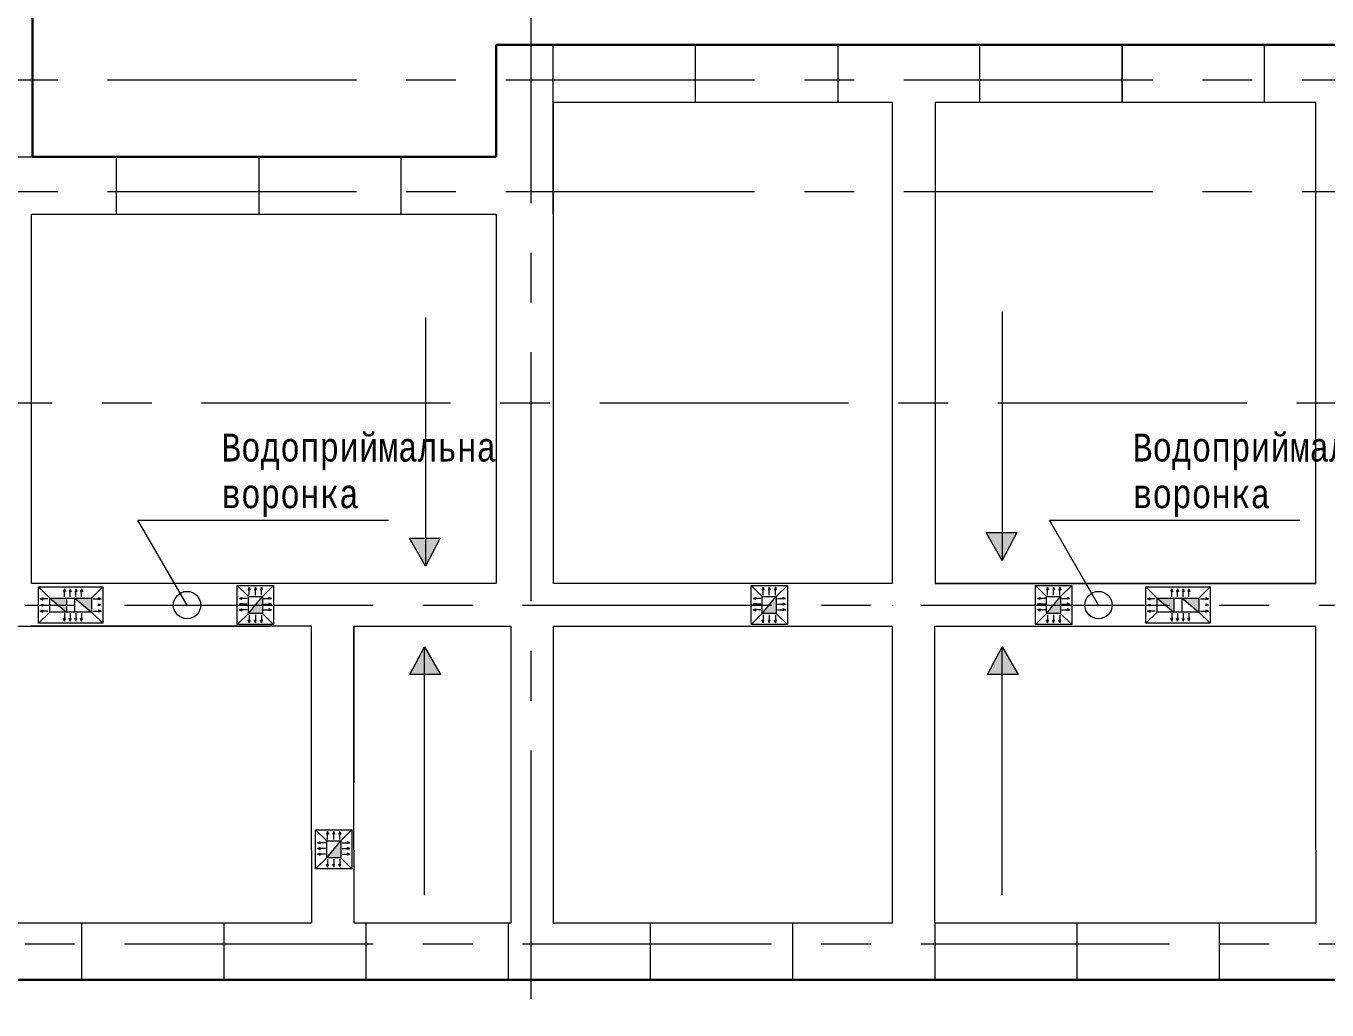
# Model space of a CAD drawing. Header units: millimetres. Extents: x -689206 to 4969298, y -1019800 to 703299.
# Drawn here: x 820311 to 831930, y -342427 to -333639 of the extents above; entities that cross this region are included whole.
import ezdxf

# ---------------------------------------------------------------- set-up
doc = ezdxf.new("R2010")
doc.units = ezdxf.units.MM
doc.linetypes.add('JIS_02_4.0', pattern=[5.5, 4, -1.5])
doc.linetypes.add('осеваяX2', pattern=[101.6, 63.5, -12.7, 12.7, -12.7])
doc.layers.add('кровля', color=211, linetype='Continuous')
doc.layers.add('четотам', color=7, linetype='Continuous')
for name, color, linetype, lineweight in [('несущие', 7, 'Continuous', 30), ('РАЗМЕРЫ', 7, 'Continuous', 9), ('сваи', 7, 'JIS_02_4.0', 30), ('стены', 7, 'Continuous', 20)]:
    doc.layers.add(name, color=color, linetype=linetype, lineweight=lineweight)
doc.styles.add('Аннотативный', font='isocteur.ttf', dxfattribs={"width": 0.7, "height": 250})

msp = doc.modelspace()

# ---------------------------------------------------------------- hatches: boundary and pattern name
at = {"layer": 'кровля', "lineweight": 5}
h = msp.add_hatch(color=7, dxfattribs=at)
h.dxf.hatch_style = 1
h.paths.add_polyline_path([(820654.4, -338689.9), (820662.6, -338689.9), (820654.4, -338666.3)])
h.paths.add_polyline_path([(820646.3, -338689.9), (820654.4, -338689.9), (820654.4, -338666.3)])
h = msp.add_hatch(color=7, dxfattribs=at)
h.dxf.hatch_style = 1
h.paths.add_polyline_path([(820705.7, -338666.3), (820697.5, -338689.9), (820705.7, -338689.9)])
h.paths.add_polyline_path([(820705.7, -338666.3), (820705.7, -338689.9), (820713.8, -338689.9)])
h = msp.add_hatch(color=7, dxfattribs=at)
h.dxf.hatch_style = 1
h.paths.add_polyline_path([(820756.9, -338666.3), (820748.8, -338689.9), (820756.9, -338689.9)])
h.paths.add_polyline_path([(820756.9, -338666.3), (820756.9, -338689.9), (820765.1, -338689.9)])
h = msp.add_hatch(color=7, dxfattribs=at)
h.dxf.hatch_style = 1
h.paths.add_polyline_path([(820806.7, -338666.3), (820798.6, -338689.9), (820806.7, -338689.9)])
h.paths.add_polyline_path([(820806.7, -338666.3), (820806.7, -338689.9), (820814.9, -338689.9)])
at = {"layer": 'кровля', "lineweight": 5, "true_color": 0x000000}
h = msp.add_hatch(color=18, dxfattribs=at)
h.dxf.hatch_style = 1
h.paths.add_polyline_path([(822303.8, -338675.1), (822311.9, -338675.1), (822303.8, -338651.4)])
h.paths.add_polyline_path([(822295.7, -338675.1), (822303.8, -338675.1), (822303.8, -338651.4)])
h = msp.add_hatch(color=18, dxfattribs=at)
h.dxf.hatch_style = 1
h.paths.add_polyline_path([(822359.1, -338675.1), (822367.2, -338675.1), (822359.1, -338651.4)])
h.paths.add_polyline_path([(822350.9, -338675.1), (822359.1, -338675.1), (822359.1, -338651.4)])
h = msp.add_hatch(color=18, dxfattribs=at)
h.dxf.hatch_style = 1
h.paths.add_polyline_path([(822414.4, -338651.4), (822406.2, -338675.1), (822414.4, -338675.1)])
h.paths.add_polyline_path([(822414.4, -338651.4), (822414.4, -338675.1), (822422.5, -338675.1)])
h = msp.add_hatch(color=18, dxfattribs=at)
h.dxf.hatch_style = 1
h.paths.add_polyline_path([(826893.8, -338675.1), (826901.9, -338675.1), (826893.8, -338651.4)])
h.paths.add_polyline_path([(826885.7, -338675.1), (826893.8, -338675.1), (826893.8, -338651.4)])
h = msp.add_hatch(color=18, dxfattribs=at)
h.dxf.hatch_style = 1
h.paths.add_polyline_path([(826949.1, -338675.1), (826957.2, -338675.1), (826949.1, -338651.4)])
h.paths.add_polyline_path([(826940.9, -338675.1), (826949.1, -338675.1), (826949.1, -338651.4)])
h = msp.add_hatch(color=18, dxfattribs=at)
h.dxf.hatch_style = 1
h.paths.add_polyline_path([(827004.4, -338651.4), (826996.2, -338675.1), (827004.4, -338675.1)])
h.paths.add_polyline_path([(827004.4, -338651.4), (827004.4, -338675.1), (827012.5, -338675.1)])
h = msp.add_hatch(color=18, dxfattribs=at)
h.dxf.hatch_style = 1
h.paths.add_polyline_path([(829433.8, -338675.1), (829441.9, -338675.1), (829433.8, -338651.4)])
h.paths.add_polyline_path([(829425.7, -338675.1), (829433.8, -338675.1), (829433.8, -338651.4)])
h = msp.add_hatch(color=18, dxfattribs=at)
h.dxf.hatch_style = 1
h.paths.add_polyline_path([(829489.1, -338675.1), (829497.2, -338675.1), (829489.1, -338651.4)])
h.paths.add_polyline_path([(829480.9, -338675.1), (829489.1, -338675.1), (829489.1, -338651.4)])
h = msp.add_hatch(color=18, dxfattribs=at)
h.dxf.hatch_style = 1
h.paths.add_polyline_path([(829544.4, -338651.4), (829536.2, -338675.1), (829544.4, -338675.1)])
h.paths.add_polyline_path([(829544.4, -338651.4), (829544.4, -338675.1), (829552.5, -338675.1)])
at = {"layer": 'кровля', "lineweight": 5}
h = msp.add_hatch(color=7, dxfattribs=at)
h.dxf.hatch_style = 1
h.paths.add_polyline_path([(830544.4, -338689.9), (830552.6, -338689.9), (830544.4, -338666.3)])
h.paths.add_polyline_path([(830536.3, -338689.9), (830544.4, -338689.9), (830544.4, -338666.3)])
h = msp.add_hatch(color=7, dxfattribs=at)
h.dxf.hatch_style = 1
h.paths.add_polyline_path([(830595.7, -338666.3), (830587.5, -338689.9), (830595.7, -338689.9)])
h.paths.add_polyline_path([(830595.7, -338666.3), (830595.7, -338689.9), (830603.8, -338689.9)])
h = msp.add_hatch(color=7, dxfattribs=at)
h.dxf.hatch_style = 1
h.paths.add_polyline_path([(830646.9, -338666.3), (830638.8, -338689.9), (830646.9, -338689.9)])
h.paths.add_polyline_path([(830646.9, -338666.3), (830646.9, -338689.9), (830655.1, -338689.9)])
h = msp.add_hatch(color=7, dxfattribs=at)
h.dxf.hatch_style = 1
h.paths.add_polyline_path([(830696.7, -338666.3), (830688.6, -338689.9), (830696.7, -338689.9)])
h.paths.add_polyline_path([(830696.7, -338666.3), (830696.7, -338689.9), (830704.9, -338689.9)])
h = msp.add_hatch(color=7, dxfattribs=at)
h.dxf.hatch_style = 1
h.paths.add_polyline_path([(820437.1, -338755), (820460.8, -338763.1), (820460.8, -338755)])
h.paths.add_polyline_path([(820437.1, -338755), (820460.8, -338755), (820460.8, -338746.8)])
h = msp.add_hatch(color=7, dxfattribs=at)
h.dxf.hatch_style = 1
h.paths.add_polyline_path([(820437.1, -338810.3), (820460.8, -338818.4), (820460.8, -338810.3)])
h.paths.add_polyline_path([(820437.1, -338810.3), (820460.8, -338810.3), (820460.8, -338802.1)])
h = msp.add_hatch(color=7, dxfattribs=at)
h.dxf.hatch_style = 1
h.paths.add_polyline_path([(820957.4, -338755), (820957.4, -338763.1), (820981, -338755)])
h.paths.add_polyline_path([(820957.4, -338746.8), (820957.4, -338755), (820981, -338755)])
h = msp.add_hatch(color=7, dxfattribs=at)
h.dxf.hatch_style = 1
h.paths.add_polyline_path([(820957.4, -338810.3), (820957.4, -338818.4), (820981, -338810.3)])
h.paths.add_polyline_path([(820957.4, -338802.1), (820957.4, -338810.3), (820981, -338810.3)])
at = {"layer": 'кровля', "lineweight": 5, "true_color": 0x000000}
h = msp.add_hatch(color=18, dxfattribs=at)
h.dxf.hatch_style = 1
h.paths.add_polyline_path([(822215.1, -338750.8), (822238.7, -338759), (822238.7, -338750.8)])
h.paths.add_polyline_path([(822215.1, -338750.8), (822238.7, -338750.8), (822238.7, -338742.7)])
h = msp.add_hatch(color=18, dxfattribs=at)
h.dxf.hatch_style = 1
h.paths.add_polyline_path([(822215.1, -338802.1), (822238.7, -338810.2), (822238.7, -338802.1)])
h.paths.add_polyline_path([(822215.1, -338802.1), (822238.7, -338802.1), (822238.7, -338793.9)])
h = msp.add_hatch(color=18, dxfattribs=at)
h.dxf.hatch_style = 1
h.paths.add_polyline_path([(822479.4, -338750.8), (822479.4, -338759), (822503.1, -338750.8)])
h.paths.add_polyline_path([(822479.4, -338742.7), (822479.4, -338750.8), (822503.1, -338750.8)])
h = msp.add_hatch(color=18, dxfattribs=at)
h.dxf.hatch_style = 1
h.paths.add_polyline_path([(822479.4, -338802.1), (822479.4, -338810.2), (822503.1, -338802.1)])
h.paths.add_polyline_path([(822479.4, -338793.9), (822479.4, -338802.1), (822503.1, -338802.1)])
h = msp.add_hatch(color=18, dxfattribs=at)
h.dxf.hatch_style = 1
h.paths.add_polyline_path([(826805.1, -338750.8), (826828.7, -338759), (826828.7, -338750.8)])
h.paths.add_polyline_path([(826805.1, -338750.8), (826828.7, -338750.8), (826828.7, -338742.7)])
h = msp.add_hatch(color=18, dxfattribs=at)
h.dxf.hatch_style = 1
h.paths.add_polyline_path([(826805.1, -338802.1), (826828.7, -338810.2), (826828.7, -338802.1)])
h.paths.add_polyline_path([(826805.1, -338802.1), (826828.7, -338802.1), (826828.7, -338793.9)])
h = msp.add_hatch(color=18, dxfattribs=at)
h.dxf.hatch_style = 1
h.paths.add_polyline_path([(827069.4, -338750.8), (827069.4, -338759), (827093.1, -338750.8)])
h.paths.add_polyline_path([(827069.4, -338742.7), (827069.4, -338750.8), (827093.1, -338750.8)])
h = msp.add_hatch(color=18, dxfattribs=at)
h.dxf.hatch_style = 1
h.paths.add_polyline_path([(827069.4, -338802.1), (827069.4, -338810.2), (827093.1, -338802.1)])
h.paths.add_polyline_path([(827069.4, -338793.9), (827069.4, -338802.1), (827093.1, -338802.1)])
h = msp.add_hatch(color=18, dxfattribs=at)
h.dxf.hatch_style = 1
h.paths.add_polyline_path([(829345.1, -338750.8), (829368.7, -338759), (829368.7, -338750.8)])
h.paths.add_polyline_path([(829345.1, -338750.8), (829368.7, -338750.8), (829368.7, -338742.7)])
h = msp.add_hatch(color=18, dxfattribs=at)
h.dxf.hatch_style = 1
h.paths.add_polyline_path([(829345.1, -338802.1), (829368.7, -338810.2), (829368.7, -338802.1)])
h.paths.add_polyline_path([(829345.1, -338802.1), (829368.7, -338802.1), (829368.7, -338793.9)])
h = msp.add_hatch(color=18, dxfattribs=at)
h.dxf.hatch_style = 1
h.paths.add_polyline_path([(829609.4, -338750.8), (829609.4, -338759), (829633.1, -338750.8)])
h.paths.add_polyline_path([(829609.4, -338742.7), (829609.4, -338750.8), (829633.1, -338750.8)])
h = msp.add_hatch(color=18, dxfattribs=at)
h.dxf.hatch_style = 1
h.paths.add_polyline_path([(829609.4, -338802.1), (829609.4, -338810.2), (829633.1, -338802.1)])
h.paths.add_polyline_path([(829609.4, -338793.9), (829609.4, -338802.1), (829633.1, -338802.1)])
at = {"layer": 'кровля', "lineweight": 5}
h = msp.add_hatch(color=7, dxfattribs=at)
h.dxf.hatch_style = 1
h.paths.add_polyline_path([(830327.1, -338755), (830350.8, -338763.1), (830350.8, -338755)])
h.paths.add_polyline_path([(830327.1, -338755), (830350.8, -338755), (830350.8, -338746.8)])
h = msp.add_hatch(color=7, dxfattribs=at)
h.dxf.hatch_style = 1
h.paths.add_polyline_path([(830327.1, -338810.3), (830350.8, -338818.4), (830350.8, -338810.3)])
h.paths.add_polyline_path([(830327.1, -338810.3), (830350.8, -338810.3), (830350.8, -338802.1)])
h = msp.add_hatch(color=7, dxfattribs=at)
h.dxf.hatch_style = 1
h.paths.add_polyline_path([(830847.4, -338755), (830847.4, -338763.1), (830871, -338755)])
h.paths.add_polyline_path([(830847.4, -338746.8), (830847.4, -338755), (830871, -338755)])
h = msp.add_hatch(color=7, dxfattribs=at)
h.dxf.hatch_style = 1
h.paths.add_polyline_path([(830847.4, -338810.3), (830847.4, -338818.4), (830871, -338810.3)])
h.paths.add_polyline_path([(830847.4, -338802.1), (830847.4, -338810.3), (830871, -338810.3)])
h = msp.add_hatch(color=7, dxfattribs=at)
h.dxf.hatch_style = 1
h.paths.add_polyline_path([(820460.8, -338865.6), (820460.8, -338857.4), (820437.1, -338865.6)])
h.paths.add_polyline_path([(820460.8, -338873.7), (820460.8, -338865.6), (820437.1, -338865.6)])
h = msp.add_hatch(color=7, dxfattribs=at)
h.dxf.hatch_style = 1
h.paths.add_polyline_path([(820654.4, -338954.3), (820662.6, -338930.6), (820654.4, -338930.6)])
h.paths.add_polyline_path([(820654.4, -338954.3), (820654.4, -338930.6), (820646.3, -338930.6)])
h = msp.add_hatch(color=7, dxfattribs=at)
h.dxf.hatch_style = 1
h.paths.add_polyline_path([(820705.7, -338930.6), (820697.5, -338930.6), (820705.7, -338954.3)])
h.paths.add_polyline_path([(820713.8, -338930.6), (820705.7, -338930.6), (820705.7, -338954.3)])
h = msp.add_hatch(color=7, dxfattribs=at)
h.dxf.hatch_style = 1
h.paths.add_polyline_path([(820756.9, -338930.6), (820748.8, -338930.6), (820756.9, -338954.3)])
h.paths.add_polyline_path([(820765.1, -338930.6), (820756.9, -338930.6), (820756.9, -338954.3)])
h = msp.add_hatch(color=7, dxfattribs=at)
h.dxf.hatch_style = 1
h.paths.add_polyline_path([(820806.7, -338930.6), (820798.6, -338930.6), (820806.7, -338954.3)])
h.paths.add_polyline_path([(820814.9, -338930.6), (820806.7, -338930.6), (820806.7, -338954.3)])
h = msp.add_hatch(color=7, dxfattribs=at)
h.dxf.hatch_style = 1
h.paths.add_polyline_path([(820981, -338865.6), (820957.4, -338857.4), (820957.4, -338865.6)])
h.paths.add_polyline_path([(820981, -338865.6), (820957.4, -338865.6), (820957.4, -338873.7)])
at = {"layer": 'кровля', "lineweight": 5, "true_color": 0x000000}
h = msp.add_hatch(color=18, dxfattribs=at)
h.dxf.hatch_style = 1
h.paths.add_polyline_path([(822238.7, -338853.3), (822238.7, -338845.2), (822215.1, -338853.3)])
h.paths.add_polyline_path([(822238.7, -338861.5), (822238.7, -338853.3), (822215.1, -338853.3)])
h = msp.add_hatch(color=18, dxfattribs=at)
h.dxf.hatch_style = 1
h.paths.add_polyline_path([(822503.1, -338853.3), (822479.4, -338845.2), (822479.4, -338853.3)])
h.paths.add_polyline_path([(822503.1, -338853.3), (822479.4, -338853.3), (822479.4, -338861.5)])
h = msp.add_hatch(color=18, dxfattribs=at)
h.dxf.hatch_style = 1
h.paths.add_polyline_path([(826828.7, -338853.3), (826828.7, -338845.2), (826805.1, -338853.3)])
h.paths.add_polyline_path([(826828.7, -338861.5), (826828.7, -338853.3), (826805.1, -338853.3)])
h = msp.add_hatch(color=18, dxfattribs=at)
h.dxf.hatch_style = 1
h.paths.add_polyline_path([(827093.1, -338853.3), (827069.4, -338845.2), (827069.4, -338853.3)])
h.paths.add_polyline_path([(827093.1, -338853.3), (827069.4, -338853.3), (827069.4, -338861.5)])
h = msp.add_hatch(color=18, dxfattribs=at)
h.dxf.hatch_style = 1
h.paths.add_polyline_path([(829368.7, -338853.3), (829368.7, -338845.2), (829345.1, -338853.3)])
h.paths.add_polyline_path([(829368.7, -338861.5), (829368.7, -338853.3), (829345.1, -338853.3)])
h = msp.add_hatch(color=18, dxfattribs=at)
h.dxf.hatch_style = 1
h.paths.add_polyline_path([(829633.1, -338853.3), (829609.4, -338845.2), (829609.4, -338853.3)])
h.paths.add_polyline_path([(829633.1, -338853.3), (829609.4, -338853.3), (829609.4, -338861.5)])
at = {"layer": 'кровля', "lineweight": 5}
h = msp.add_hatch(color=7, dxfattribs=at)
h.dxf.hatch_style = 1
h.paths.add_polyline_path([(830350.8, -338865.6), (830350.8, -338857.4), (830327.1, -338865.6)])
h.paths.add_polyline_path([(830350.8, -338873.7), (830350.8, -338865.6), (830327.1, -338865.6)])
h = msp.add_hatch(color=7, dxfattribs=at)
h.dxf.hatch_style = 1
h.paths.add_polyline_path([(830544.4, -338954.3), (830552.6, -338930.6), (830544.4, -338930.6)])
h.paths.add_polyline_path([(830544.4, -338954.3), (830544.4, -338930.6), (830536.3, -338930.6)])
h = msp.add_hatch(color=7, dxfattribs=at)
h.dxf.hatch_style = 1
h.paths.add_polyline_path([(830595.7, -338930.6), (830587.5, -338930.6), (830595.7, -338954.3)])
h.paths.add_polyline_path([(830603.8, -338930.6), (830595.7, -338930.6), (830595.7, -338954.3)])
h = msp.add_hatch(color=7, dxfattribs=at)
h.dxf.hatch_style = 1
h.paths.add_polyline_path([(830646.9, -338930.6), (830638.8, -338930.6), (830646.9, -338954.3)])
h.paths.add_polyline_path([(830655.1, -338930.6), (830646.9, -338930.6), (830646.9, -338954.3)])
h = msp.add_hatch(color=7, dxfattribs=at)
h.dxf.hatch_style = 1
h.paths.add_polyline_path([(830696.7, -338930.6), (830688.6, -338930.6), (830696.7, -338954.3)])
h.paths.add_polyline_path([(830704.9, -338930.6), (830696.7, -338930.6), (830696.7, -338954.3)])
h = msp.add_hatch(color=7, dxfattribs=at)
h.dxf.hatch_style = 1
h.paths.add_polyline_path([(830871, -338865.6), (830847.4, -338857.4), (830847.4, -338865.6)])
h.paths.add_polyline_path([(830871, -338865.6), (830847.4, -338865.6), (830847.4, -338873.7)])
at = {"layer": 'кровля', "lineweight": 5, "true_color": 0x000000}
h = msp.add_hatch(color=18, dxfattribs=at)
h.dxf.hatch_style = 1
h.paths.add_polyline_path([(822303.8, -338969.1), (822311.9, -338945.5), (822303.8, -338945.5)])
h.paths.add_polyline_path([(822303.8, -338969.1), (822303.8, -338945.5), (822295.7, -338945.5)])
h = msp.add_hatch(color=18, dxfattribs=at)
h.dxf.hatch_style = 1
h.paths.add_polyline_path([(822359.1, -338969.1), (822367.2, -338945.5), (822359.1, -338945.5)])
h.paths.add_polyline_path([(822359.1, -338969.1), (822359.1, -338945.5), (822350.9, -338945.5)])
h = msp.add_hatch(color=18, dxfattribs=at)
h.dxf.hatch_style = 1
h.paths.add_polyline_path([(822414.4, -338945.5), (822406.2, -338945.5), (822414.4, -338969.1)])
h.paths.add_polyline_path([(822422.5, -338945.5), (822414.4, -338945.5), (822414.4, -338969.1)])
h = msp.add_hatch(color=18, dxfattribs=at)
h.dxf.hatch_style = 1
h.paths.add_polyline_path([(826893.8, -338969.1), (826901.9, -338945.5), (826893.8, -338945.5)])
h.paths.add_polyline_path([(826893.8, -338969.1), (826893.8, -338945.5), (826885.7, -338945.5)])
h = msp.add_hatch(color=18, dxfattribs=at)
h.dxf.hatch_style = 1
h.paths.add_polyline_path([(826949.1, -338969.1), (826957.2, -338945.5), (826949.1, -338945.5)])
h.paths.add_polyline_path([(826949.1, -338969.1), (826949.1, -338945.5), (826940.9, -338945.5)])
h = msp.add_hatch(color=18, dxfattribs=at)
h.dxf.hatch_style = 1
h.paths.add_polyline_path([(827004.4, -338945.5), (826996.2, -338945.5), (827004.4, -338969.1)])
h.paths.add_polyline_path([(827012.5, -338945.5), (827004.4, -338945.5), (827004.4, -338969.1)])
h = msp.add_hatch(color=18, dxfattribs=at)
h.dxf.hatch_style = 1
h.paths.add_polyline_path([(829433.8, -338969.1), (829441.9, -338945.5), (829433.8, -338945.5)])
h.paths.add_polyline_path([(829433.8, -338969.1), (829433.8, -338945.5), (829425.7, -338945.5)])
h = msp.add_hatch(color=18, dxfattribs=at)
h.dxf.hatch_style = 1
h.paths.add_polyline_path([(829489.1, -338969.1), (829497.2, -338945.5), (829489.1, -338945.5)])
h.paths.add_polyline_path([(829489.1, -338969.1), (829489.1, -338945.5), (829480.9, -338945.5)])
h = msp.add_hatch(color=18, dxfattribs=at)
h.dxf.hatch_style = 1
h.paths.add_polyline_path([(829544.4, -338945.5), (829536.2, -338945.5), (829544.4, -338969.1)])
h.paths.add_polyline_path([(829552.5, -338945.5), (829544.4, -338945.5), (829544.4, -338969.1)])
h = msp.add_hatch(color=18, dxfattribs=at)
h.dxf.hatch_style = 1
h.paths.add_polyline_path([(823003.8, -340857.3), (823011.9, -340857.3), (823003.8, -340833.7)])
h.paths.add_polyline_path([(822995.7, -340857.3), (823003.8, -340857.3), (823003.8, -340833.7)])
h = msp.add_hatch(color=18, dxfattribs=at)
h.dxf.hatch_style = 1
h.paths.add_polyline_path([(823059.1, -340857.3), (823067.2, -340857.3), (823059.1, -340833.7)])
h.paths.add_polyline_path([(823050.9, -340857.3), (823059.1, -340857.3), (823059.1, -340833.7)])
h = msp.add_hatch(color=18, dxfattribs=at)
h.dxf.hatch_style = 1
h.paths.add_polyline_path([(823114.4, -340833.7), (823106.2, -340857.3), (823114.4, -340857.3)])
h.paths.add_polyline_path([(823114.4, -340833.7), (823114.4, -340857.3), (823122.5, -340857.3)])
h = msp.add_hatch(color=18, dxfattribs=at)
h.dxf.hatch_style = 1
h.paths.add_polyline_path([(822915.1, -340933), (822938.7, -340941.2), (822938.7, -340933)])
h.paths.add_polyline_path([(822915.1, -340933), (822938.7, -340933), (822938.7, -340924.9)])
h = msp.add_hatch(color=18, dxfattribs=at)
h.dxf.hatch_style = 1
h.paths.add_polyline_path([(822915.1, -340984.3), (822938.7, -340992.4), (822938.7, -340984.3)])
h.paths.add_polyline_path([(822915.1, -340984.3), (822938.7, -340984.3), (822938.7, -340976.2)])
h = msp.add_hatch(color=18, dxfattribs=at)
h.dxf.hatch_style = 1
h.paths.add_polyline_path([(823179.4, -340933), (823179.4, -340941.2), (823203.1, -340933)])
h.paths.add_polyline_path([(823179.4, -340924.9), (823179.4, -340933), (823203.1, -340933)])
h = msp.add_hatch(color=18, dxfattribs=at)
h.dxf.hatch_style = 1
h.paths.add_polyline_path([(823179.4, -340984.3), (823179.4, -340992.4), (823203.1, -340984.3)])
h.paths.add_polyline_path([(823179.4, -340976.2), (823179.4, -340984.3), (823203.1, -340984.3)])
h = msp.add_hatch(color=18, dxfattribs=at)
h.dxf.hatch_style = 1
h.paths.add_polyline_path([(822938.7, -341035.5), (822938.7, -341027.4), (822915.1, -341035.5)])
h.paths.add_polyline_path([(822938.7, -341043.7), (822938.7, -341035.5), (822915.1, -341035.5)])
h = msp.add_hatch(color=18, dxfattribs=at)
h.dxf.hatch_style = 1
h.paths.add_polyline_path([(823003.8, -341151.3), (823011.9, -341127.7), (823003.8, -341127.7)])
h.paths.add_polyline_path([(823003.8, -341151.3), (823003.8, -341127.7), (822995.7, -341127.7)])
h = msp.add_hatch(color=18, dxfattribs=at)
h.dxf.hatch_style = 1
h.paths.add_polyline_path([(823059.1, -341151.3), (823067.2, -341127.7), (823059.1, -341127.7)])
h.paths.add_polyline_path([(823059.1, -341151.3), (823059.1, -341127.7), (823050.9, -341127.7)])
h = msp.add_hatch(color=18, dxfattribs=at)
h.dxf.hatch_style = 1
h.paths.add_polyline_path([(823114.4, -341127.7), (823106.2, -341127.7), (823114.4, -341151.3)])
h.paths.add_polyline_path([(823122.5, -341127.7), (823114.4, -341127.7), (823114.4, -341151.3)])
h = msp.add_hatch(color=18, dxfattribs=at)
h.dxf.hatch_style = 1
h.paths.add_polyline_path([(823203.1, -341035.5), (823179.4, -341027.4), (823179.4, -341035.5)])
h.paths.add_polyline_path([(823203.1, -341035.5), (823179.4, -341035.5), (823179.4, -341043.7)])
at = {"layer": 'РАЗМЕРЫ', "linetype": 'ByBlock', "lineweight": 13, "ltscale": 35}
h = msp.add_hatch(color=0, dxfattribs=at)
h.dxf.hatch_style = 1
h.paths.add_polyline_path([(829029.1, -338163.5), (828885.3, -338163.5), (829029.1, -338412.5)])
h.paths.add_polyline_path([(829159.1, -338163.5), (829029.1, -338163.5), (829029.1, -338412.5)])
h.paths.add_polyline_path([(829029.1, -339182.5), (828899.1, -339431.5), (829029.1, -339431.5)])
h.paths.add_polyline_path([(829029.1, -339182.5), (829029.1, -339431.5), (829172.8, -339431.5)])
h.paths.add_polyline_path([(832929.1, -338213.5), (832799.1, -338213.5), (832799.1, -338462.5)])
h.paths.add_polyline_path([(832799.1, -338213.5), (832655.3, -338213.5), (832799.1, -338462.5)])
h.paths.add_polyline_path([(832799.1, -339182.5), (832669.1, -339431.5), (832799.1, -339431.5)])
h.paths.add_polyline_path([(832799.1, -339182.5), (832799.1, -339431.5), (832942.8, -339431.5)])
h.paths.add_polyline_path([(824009.1, -338213.5), (823879.1, -338213.5), (823879.1, -338462.5)])
h.paths.add_polyline_path([(823879.1, -338213.5), (823735.3, -338213.5), (823879.1, -338462.5)])
h.paths.add_polyline_path([(823869.1, -339182.5), (823869.1, -339431.5), (824012.8, -339431.5)])
h.paths.add_polyline_path([(823869.1, -339182.5), (823739.1, -339431.5), (823869.1, -339431.5)])
at = {"layer": 'РАЗМЕРЫ', "lineweight": 5, "ltscale": 150}
h = msp.add_hatch(color=256, dxfattribs=at)
h.dxf.hatch_style = 1
h.paths.add_polyline_path([(820896, -338872.8), (820896, -338747.8), (820746, -338747.8)])
h.paths.add_polyline_path([(820672.2, -338872.8), (820672.2, -338747.8), (820522.2, -338747.8)])
h = msp.add_hatch(color=256, dxfattribs=at)
h.dxf.hatch_style = 1
h.paths.add_polyline_path([(822421.6, -338885.3), (822421.6, -338735.3), (822296.6, -338885.3)])
h = msp.add_hatch(color=256, dxfattribs=at)
h.dxf.hatch_style = 1
h.paths.add_polyline_path([(827011.6, -338885.3), (827011.6, -338735.3), (826886.6, -338885.3)])
h = msp.add_hatch(color=256, dxfattribs=at)
h.dxf.hatch_style = 1
h.paths.add_polyline_path([(829551.6, -338885.3), (829551.6, -338735.3), (829426.6, -338885.3)])
h = msp.add_hatch(color=256, dxfattribs=at)
h.dxf.hatch_style = 1
h.paths.add_polyline_path([(830786, -338872.8), (830786, -338747.8), (830636, -338747.8)])
h.paths.add_polyline_path([(830562.2, -338872.8), (830562.2, -338747.8), (830412.2, -338747.8)])
h = msp.add_hatch(color=256, dxfattribs=at)
h.dxf.hatch_style = 1
h.paths.add_polyline_path([(823121.6, -341067.5), (823121.6, -340917.5), (822996.6, -341067.5)])

# ---------------------------------------------------------------- linework, layer by layer
at = {"layer": 'кровля', "color": 7, "lineweight": 5}
for p, q in [((820522.2, -338747.8), (820422.2, -338647.8)), ((820654.4, -338666.3), (820646.3, -338689.9)), ((820646.3, -338689.9), (820654.4, -338689.9)), ((820654.4, -338736.3), (820654.4, -338666.3)), ((820654.4, -338666.3), (820662.6, -338689.9)), ((820662.6, -338689.9), (820654.4, -338689.9)), ((820705.7, -338666.3), (820697.5, -338689.9)), ((820697.5, -338689.9), (820705.7, -338689.9)), ((820705.7, -338736.3), (820705.7, -338666.3)), ((820705.7, -338666.3), (820713.8, -338689.9)), ((820713.8, -338689.9), (820705.7, -338689.9)), ((820756.9, -338666.3), (820748.8, -338689.9)), ((820748.8, -338689.9), (820756.9, -338689.9)), ((820756.9, -338736.3), (820756.9, -338666.3)), ((820756.9, -338666.3), (820765.1, -338689.9)), ((820765.1, -338689.9), (820756.9, -338689.9)), ((820806.7, -338666.3), (820798.6, -338689.9)), ((820798.6, -338689.9), (820806.7, -338689.9)), ((820806.7, -338736.3), (820806.7, -338666.3)), ((820806.7, -338666.3), (820814.9, -338689.9)), ((820814.9, -338689.9), (820806.7, -338689.9)), ((820896, -338747.8), (820996, -338647.8)), ((830412.2, -338747.8), (830312.2, -338647.8)), ((830544.4, -338666.3), (830536.3, -338689.9)), ((830536.3, -338689.9), (830544.4, -338689.9)), ((830544.4, -338736.3), (830544.4, -338666.3)), ((830544.4, -338666.3), (830552.6, -338689.9)), ((830552.6, -338689.9), (830544.4, -338689.9)), ((830595.7, -338666.3), (830587.5, -338689.9)), ((830587.5, -338689.9), (830595.7, -338689.9)), ((830595.7, -338736.3), (830595.7, -338666.3)), ((830595.7, -338666.3), (830603.8, -338689.9)), ((830603.8, -338689.9), (830595.7, -338689.9)), ((830646.9, -338666.3), (830638.8, -338689.9)), ((830638.8, -338689.9), (830646.9, -338689.9)), ((830646.9, -338736.3), (830646.9, -338666.3)), ((830646.9, -338666.3), (830655.1, -338689.9)), ((830655.1, -338689.9), (830646.9, -338689.9)), ((830696.7, -338666.3), (830688.6, -338689.9)), ((830688.6, -338689.9), (830696.7, -338689.9)), ((830696.7, -338736.3), (830696.7, -338666.3)), ((830696.7, -338666.3), (830704.9, -338689.9)), ((830704.9, -338689.9), (830696.7, -338689.9)), ((830786, -338747.8), (830886, -338647.8)), ((820437.1, -338755), (820460.8, -338746.8)), ((820507.1, -338755), (820437.1, -338755)), ((820437.1, -338755), (820460.8, -338763.1)), ((820437.1, -338810.3), (820460.8, -338818.4)), ((820460.8, -338746.8), (820460.8, -338755)), ((820460.8, -338763.1), (820460.8, -338755)), ((820460.8, -338818.4), (820460.8, -338810.3)), ((820911, -338755), (820981, -338755)), ((820981, -338755), (820957.4, -338746.8)), ((820957.4, -338746.8), (820957.4, -338755)), ((820981, -338755), (820957.4, -338763.1)), ((820957.4, -338763.1), (820957.4, -338755)), ((820981, -338810.3), (820957.4, -338818.4)), ((820957.4, -338818.4), (820957.4, -338810.3)), ((830327.1, -338755), (830350.8, -338746.8)), ((830397.1, -338755), (830327.1, -338755)), ((830327.1, -338755), (830350.8, -338763.1)), ((830327.1, -338810.3), (830350.8, -338802.1)), ((830350.8, -338746.8), (830350.8, -338755)), ((830350.8, -338763.1), (830350.8, -338755)), ((830350.8, -338802.1), (830350.8, -338810.3)), ((830801, -338755), (830871, -338755)), ((830871, -338755), (830847.4, -338746.8)), ((830847.4, -338746.8), (830847.4, -338755)), ((830871, -338755), (830847.4, -338763.1)), ((830847.4, -338763.1), (830847.4, -338755)), ((830871, -338810.3), (830847.4, -338802.1)), ((830847.4, -338802.1), (830847.4, -338810.3)), ((820522.2, -338872.8), (820422.2, -338972.8)), ((820437.1, -338865.6), (820460.8, -338857.4)), ((820507.1, -338865.6), (820437.1, -338865.6)), ((820437.1, -338865.6), (820460.8, -338873.7)), ((820460.8, -338857.4), (820460.8, -338865.6)), ((820460.8, -338873.7), (820460.8, -338865.6)), ((820654.4, -338954.3), (820646.3, -338930.6)), ((820646.3, -338930.6), (820654.4, -338930.6)), ((820654.4, -338884.3), (820654.4, -338954.3)), ((820654.4, -338954.3), (820662.6, -338930.6)), ((820662.6, -338930.6), (820654.4, -338930.6)), ((820705.7, -338954.3), (820697.5, -338930.6)), ((820697.5, -338930.6), (820705.7, -338930.6)), ((820705.7, -338884.3), (820705.7, -338954.3)), ((820705.7, -338954.3), (820713.8, -338930.6)), ((820713.8, -338930.6), (820705.7, -338930.6)), ((820756.9, -338954.3), (820748.8, -338930.6)), ((820748.8, -338930.6), (820756.9, -338930.6)), ((820756.9, -338884.3), (820756.9, -338954.3)), ((820756.9, -338954.3), (820765.1, -338930.6)), ((820765.1, -338930.6), (820756.9, -338930.6)), ((820806.7, -338954.3), (820798.6, -338930.6)), ((820798.6, -338930.6), (820806.7, -338930.6)), ((820806.7, -338884.3), (820806.7, -338954.3)), ((820806.7, -338954.3), (820814.9, -338930.6)), ((820814.9, -338930.6), (820806.7, -338930.6)), ((820896, -338872.8), (820996, -338972.8)), ((820911, -338865.6), (820981, -338865.6)), ((820981, -338865.6), (820957.4, -338857.4)), ((820957.4, -338857.4), (820957.4, -338865.6)), ((820981, -338865.6), (820957.4, -338873.7)), ((820957.4, -338873.7), (820957.4, -338865.6)), ((830412.2, -338872.8), (830312.2, -338972.8)), ((830327.1, -338865.6), (830350.8, -338857.4)), ((830397.1, -338865.6), (830327.1, -338865.6)), ((830327.1, -338865.6), (830350.8, -338873.7)), ((830350.8, -338857.4), (830350.8, -338865.6)), ((830350.8, -338873.7), (830350.8, -338865.6)), ((830544.4, -338954.3), (830536.3, -338930.6)), ((830536.3, -338930.6), (830544.4, -338930.6)), ((830544.4, -338884.3), (830544.4, -338954.3)), ((830544.4, -338954.3), (830552.6, -338930.6)), ((830552.6, -338930.6), (830544.4, -338930.6)), ((830595.7, -338954.3), (830587.5, -338930.6)), ((830587.5, -338930.6), (830595.7, -338930.6)), ((830595.7, -338884.3), (830595.7, -338954.3)), ((830595.7, -338954.3), (830603.8, -338930.6)), ((830603.8, -338930.6), (830595.7, -338930.6)), ((830646.9, -338954.3), (830638.8, -338930.6)), ((830638.8, -338930.6), (830646.9, -338930.6)), ((830646.9, -338884.3), (830646.9, -338954.3)), ((830646.9, -338954.3), (830655.1, -338930.6)), ((830655.1, -338930.6), (830646.9, -338930.6)), ((830696.7, -338954.3), (830688.6, -338930.6)), ((830688.6, -338930.6), (830696.7, -338930.6)), ((830696.7, -338884.3), (830696.7, -338954.3)), ((830696.7, -338954.3), (830704.9, -338930.6)), ((830704.9, -338930.6), (830696.7, -338930.6)), ((830786, -338872.8), (830886, -338972.8)), ((830801, -338865.6), (830871, -338865.6)), ((830871, -338865.6), (830847.4, -338857.4)), ((830847.4, -338857.4), (830847.4, -338865.6)), ((830871, -338865.6), (830847.4, -338873.7)), ((830847.4, -338873.7), (830847.4, -338865.6))]:
    msp.add_line(p, q, dxfattribs=at)
at = {"layer": 'кровля', "color": 18, "lineweight": 5, "true_color": 0x000000}
for p, q in [((822296.6, -338735.3), (822196.6, -338635.3)), ((822303.8, -338651.4), (822295.7, -338675.1)), ((822295.7, -338675.1), (822303.8, -338675.1)), ((822303.8, -338721.4), (822303.8, -338651.4)), ((822303.8, -338651.4), (822311.9, -338675.1)), ((822311.9, -338675.1), (822303.8, -338675.1)), ((822359.1, -338651.4), (822350.9, -338675.1)), ((822350.9, -338675.1), (822359.1, -338675.1)), ((822359.1, -338721.4), (822359.1, -338651.4)), ((822359.1, -338651.4), (822367.2, -338675.1)), ((822367.2, -338675.1), (822359.1, -338675.1)), ((822414.4, -338651.4), (822406.2, -338675.1)), ((822406.2, -338675.1), (822414.4, -338675.1)), ((822414.4, -338721.4), (822414.4, -338651.4)), ((822414.4, -338651.4), (822422.5, -338675.1)), ((822422.5, -338675.1), (822414.4, -338675.1)), ((822421.6, -338735.3), (822521.6, -338635.3)), ((826886.6, -338735.3), (826786.6, -338635.3)), ((826893.8, -338651.4), (826885.7, -338675.1)), ((826885.7, -338675.1), (826893.8, -338675.1)), ((826893.8, -338721.4), (826893.8, -338651.4)), ((826893.8, -338651.4), (826901.9, -338675.1)), ((826901.9, -338675.1), (826893.8, -338675.1)), ((826949.1, -338651.4), (826940.9, -338675.1)), ((826940.9, -338675.1), (826949.1, -338675.1)), ((826949.1, -338721.4), (826949.1, -338651.4)), ((826949.1, -338651.4), (826957.2, -338675.1)), ((826957.2, -338675.1), (826949.1, -338675.1)), ((827004.4, -338651.4), (826996.2, -338675.1)), ((826996.2, -338675.1), (827004.4, -338675.1)), ((827004.4, -338721.4), (827004.4, -338651.4)), ((827004.4, -338651.4), (827012.5, -338675.1)), ((827012.5, -338675.1), (827004.4, -338675.1)), ((827011.6, -338735.3), (827111.6, -338635.3)), ((829426.6, -338735.3), (829326.6, -338635.3)), ((829433.8, -338651.4), (829425.7, -338675.1)), ((829425.7, -338675.1), (829433.8, -338675.1)), ((829433.8, -338721.4), (829433.8, -338651.4)), ((829433.8, -338651.4), (829441.9, -338675.1)), ((829441.9, -338675.1), (829433.8, -338675.1)), ((829489.1, -338651.4), (829480.9, -338675.1)), ((829480.9, -338675.1), (829489.1, -338675.1)), ((829489.1, -338721.4), (829489.1, -338651.4)), ((829489.1, -338651.4), (829497.2, -338675.1)), ((829497.2, -338675.1), (829489.1, -338675.1)), ((829544.4, -338651.4), (829536.2, -338675.1)), ((829536.2, -338675.1), (829544.4, -338675.1)), ((829544.4, -338721.4), (829544.4, -338651.4)), ((829544.4, -338651.4), (829552.5, -338675.1)), ((829552.5, -338675.1), (829544.4, -338675.1)), ((829551.6, -338735.3), (829651.6, -338635.3)), ((822215.1, -338750.8), (822238.7, -338742.7)), ((822285.1, -338750.8), (822215.1, -338750.8)), ((822215.1, -338750.8), (822238.7, -338759)), ((822215.1, -338802.1), (822238.7, -338793.9)), ((822285.1, -338802.1), (822215.1, -338802.1)), ((822215.1, -338802.1), (822238.7, -338810.2)), ((822238.7, -338742.7), (822238.7, -338750.8)), ((822238.7, -338759), (822238.7, -338750.8)), ((822238.7, -338793.9), (822238.7, -338802.1)), ((822238.7, -338810.2), (822238.7, -338802.1)), ((822433.1, -338750.8), (822503.1, -338750.8)), ((822433.1, -338802.1), (822503.1, -338802.1)), ((822503.1, -338750.8), (822479.4, -338742.7)), ((822479.4, -338742.7), (822479.4, -338750.8)), ((822503.1, -338750.8), (822479.4, -338759)), ((822479.4, -338759), (822479.4, -338750.8)), ((822503.1, -338802.1), (822479.4, -338793.9)), ((822479.4, -338793.9), (822479.4, -338802.1)), ((822503.1, -338802.1), (822479.4, -338810.2)), ((822479.4, -338810.2), (822479.4, -338802.1)), ((826805.1, -338750.8), (826828.7, -338742.7)), ((826875.1, -338750.8), (826805.1, -338750.8)), ((826805.1, -338750.8), (826828.7, -338759)), ((826805.1, -338802.1), (826828.7, -338793.9)), ((826875.1, -338802.1), (826805.1, -338802.1)), ((826805.1, -338802.1), (826828.7, -338810.2)), ((826828.7, -338742.7), (826828.7, -338750.8)), ((826828.7, -338759), (826828.7, -338750.8)), ((826828.7, -338793.9), (826828.7, -338802.1)), ((826828.7, -338810.2), (826828.7, -338802.1)), ((827023.1, -338750.8), (827093.1, -338750.8)), ((827023.1, -338802.1), (827093.1, -338802.1)), ((827093.1, -338750.8), (827069.4, -338742.7)), ((827069.4, -338742.7), (827069.4, -338750.8)), ((827093.1, -338750.8), (827069.4, -338759)), ((827069.4, -338759), (827069.4, -338750.8)), ((827093.1, -338802.1), (827069.4, -338793.9)), ((827069.4, -338793.9), (827069.4, -338802.1)), ((827093.1, -338802.1), (827069.4, -338810.2)), ((827069.4, -338810.2), (827069.4, -338802.1)), ((829345.1, -338750.8), (829368.7, -338742.7)), ((829415.1, -338750.8), (829345.1, -338750.8)), ((829345.1, -338750.8), (829368.7, -338759)), ((829345.1, -338802.1), (829368.7, -338793.9)), ((829415.1, -338802.1), (829345.1, -338802.1)), ((829345.1, -338802.1), (829368.7, -338810.2)), ((829368.7, -338742.7), (829368.7, -338750.8)), ((829368.7, -338759), (829368.7, -338750.8)), ((829368.7, -338793.9), (829368.7, -338802.1)), ((829368.7, -338810.2), (829368.7, -338802.1)), ((829563.1, -338750.8), (829633.1, -338750.8)), ((829563.1, -338802.1), (829633.1, -338802.1)), ((829633.1, -338750.8), (829609.4, -338742.7)), ((829609.4, -338742.7), (829609.4, -338750.8)), ((829633.1, -338750.8), (829609.4, -338759)), ((829609.4, -338759), (829609.4, -338750.8)), ((829633.1, -338802.1), (829609.4, -338793.9)), ((829609.4, -338793.9), (829609.4, -338802.1)), ((829633.1, -338802.1), (829609.4, -338810.2)), ((829609.4, -338810.2), (829609.4, -338802.1)), ((822296.6, -338885.3), (822196.6, -338985.3)), ((822215.1, -338853.3), (822238.7, -338845.2)), ((822285.1, -338853.3), (822215.1, -338853.3)), ((822215.1, -338853.3), (822238.7, -338861.5)), ((822238.7, -338845.2), (822238.7, -338853.3)), ((822238.7, -338861.5), (822238.7, -338853.3)), ((822303.8, -338899.1), (822303.8, -338969.1)), ((822359.1, -338899.1), (822359.1, -338969.1)), ((822414.4, -338899.1), (822414.4, -338969.1)), ((822421.6, -338885.3), (822521.6, -338985.3)), ((822433.1, -338853.3), (822503.1, -338853.3)), ((822503.1, -338853.3), (822479.4, -338845.2)), ((822479.4, -338845.2), (822479.4, -338853.3)), ((822503.1, -338853.3), (822479.4, -338861.5)), ((822479.4, -338861.5), (822479.4, -338853.3)), ((826886.6, -338885.3), (826786.6, -338985.3)), ((826805.1, -338853.3), (826828.7, -338845.2)), ((826875.1, -338853.3), (826805.1, -338853.3)), ((826805.1, -338853.3), (826828.7, -338861.5)), ((826828.7, -338845.2), (826828.7, -338853.3)), ((826828.7, -338861.5), (826828.7, -338853.3)), ((826893.8, -338899.1), (826893.8, -338969.1)), ((826949.1, -338899.1), (826949.1, -338969.1)), ((827004.4, -338899.1), (827004.4, -338969.1)), ((827011.6, -338885.3), (827111.6, -338985.3)), ((827023.1, -338853.3), (827093.1, -338853.3)), ((827093.1, -338853.3), (827069.4, -338845.2)), ((827069.4, -338845.2), (827069.4, -338853.3)), ((827093.1, -338853.3), (827069.4, -338861.5)), ((827069.4, -338861.5), (827069.4, -338853.3)), ((829426.6, -338885.3), (829326.6, -338985.3)), ((829345.1, -338853.3), (829368.7, -338845.2)), ((829415.1, -338853.3), (829345.1, -338853.3)), ((829345.1, -338853.3), (829368.7, -338861.5)), ((829368.7, -338845.2), (829368.7, -338853.3)), ((829368.7, -338861.5), (829368.7, -338853.3)), ((829433.8, -338899.1), (829433.8, -338969.1)), ((829489.1, -338899.1), (829489.1, -338969.1)), ((829544.4, -338899.1), (829544.4, -338969.1)), ((829551.6, -338885.3), (829651.6, -338985.3)), ((829563.1, -338853.3), (829633.1, -338853.3)), ((829633.1, -338853.3), (829609.4, -338845.2)), ((829609.4, -338845.2), (829609.4, -338853.3)), ((829633.1, -338853.3), (829609.4, -338861.5)), ((829609.4, -338861.5), (829609.4, -338853.3)), ((822303.8, -338969.1), (822295.7, -338945.5)), ((822295.7, -338945.5), (822303.8, -338945.5)), ((822303.8, -338969.1), (822311.9, -338945.5)), ((822311.9, -338945.5), (822303.8, -338945.5)), ((822359.1, -338969.1), (822350.9, -338945.5)), ((822350.9, -338945.5), (822359.1, -338945.5)), ((822359.1, -338969.1), (822367.2, -338945.5)), ((822367.2, -338945.5), (822359.1, -338945.5)), ((822414.4, -338969.1), (822406.2, -338945.5)), ((822406.2, -338945.5), (822414.4, -338945.5)), ((822414.4, -338969.1), (822422.5, -338945.5)), ((822422.5, -338945.5), (822414.4, -338945.5)), ((826893.8, -338969.1), (826885.7, -338945.5)), ((826885.7, -338945.5), (826893.8, -338945.5)), ((826893.8, -338969.1), (826901.9, -338945.5)), ((826901.9, -338945.5), (826893.8, -338945.5)), ((826949.1, -338969.1), (826940.9, -338945.5)), ((826940.9, -338945.5), (826949.1, -338945.5)), ((826949.1, -338969.1), (826957.2, -338945.5)), ((826957.2, -338945.5), (826949.1, -338945.5)), ((827004.4, -338969.1), (826996.2, -338945.5)), ((826996.2, -338945.5), (827004.4, -338945.5)), ((827004.4, -338969.1), (827012.5, -338945.5)), ((827012.5, -338945.5), (827004.4, -338945.5)), ((829433.8, -338969.1), (829425.7, -338945.5)), ((829425.7, -338945.5), (829433.8, -338945.5)), ((829433.8, -338969.1), (829441.9, -338945.5)), ((829441.9, -338945.5), (829433.8, -338945.5)), ((829489.1, -338969.1), (829480.9, -338945.5)), ((829480.9, -338945.5), (829489.1, -338945.5)), ((829489.1, -338969.1), (829497.2, -338945.5)), ((829497.2, -338945.5), (829489.1, -338945.5)), ((829544.4, -338969.1), (829536.2, -338945.5)), ((829536.2, -338945.5), (829544.4, -338945.5)), ((829544.4, -338969.1), (829552.5, -338945.5)), ((829552.5, -338945.5), (829544.4, -338945.5)), ((822996.6, -340917.5), (822896.6, -340817.5)), ((823003.8, -340833.7), (822995.7, -340857.3)), ((822995.7, -340857.3), (823003.8, -340857.3)), ((823003.8, -340903.7), (823003.8, -340833.7)), ((823003.8, -340833.7), (823011.9, -340857.3)), ((823011.9, -340857.3), (823003.8, -340857.3)), ((823059.1, -340833.7), (823050.9, -340857.3)), ((823050.9, -340857.3), (823059.1, -340857.3)), ((823059.1, -340903.7), (823059.1, -340833.7)), ((823059.1, -340833.7), (823067.2, -340857.3)), ((823067.2, -340857.3), (823059.1, -340857.3)), ((823114.4, -340833.7), (823106.2, -340857.3)), ((823106.2, -340857.3), (823114.4, -340857.3)), ((823114.4, -340903.7), (823114.4, -340833.7)), ((823114.4, -340833.7), (823122.5, -340857.3)), ((823122.5, -340857.3), (823114.4, -340857.3)), ((823121.6, -340917.5), (823221.6, -340817.5)), ((822915.1, -340933), (822938.7, -340924.9)), ((822985.1, -340933), (822915.1, -340933)), ((822915.1, -340933), (822938.7, -340941.2)), ((822915.1, -340984.3), (822938.7, -340976.2)), ((822985.1, -340984.3), (822915.1, -340984.3)), ((822915.1, -340984.3), (822938.7, -340992.4)), ((822938.7, -340924.9), (822938.7, -340933)), ((822938.7, -340941.2), (822938.7, -340933)), ((822938.7, -340976.2), (822938.7, -340984.3)), ((822938.7, -340992.4), (822938.7, -340984.3)), ((823133.1, -340933), (823203.1, -340933)), ((823133.1, -340984.3), (823203.1, -340984.3)), ((823203.1, -340933), (823179.4, -340924.9)), ((823179.4, -340924.9), (823179.4, -340933)), ((823203.1, -340933), (823179.4, -340941.2)), ((823179.4, -340941.2), (823179.4, -340933)), ((823203.1, -340984.3), (823179.4, -340976.2)), ((823179.4, -340976.2), (823179.4, -340984.3)), ((823203.1, -340984.3), (823179.4, -340992.4)), ((823179.4, -340992.4), (823179.4, -340984.3)), ((822996.6, -341067.5), (822896.6, -341167.5)), ((822915.1, -341035.5), (822938.7, -341027.4)), ((822985.1, -341035.5), (822915.1, -341035.5)), ((822915.1, -341035.5), (822938.7, -341043.7)), ((822938.7, -341027.4), (822938.7, -341035.5)), ((822938.7, -341043.7), (822938.7, -341035.5)), ((823003.8, -341151.3), (822995.7, -341127.7)), ((822995.7, -341127.7), (823003.8, -341127.7)), ((823003.8, -341081.3), (823003.8, -341151.3)), ((823003.8, -341151.3), (823011.9, -341127.7)), ((823011.9, -341127.7), (823003.8, -341127.7)), ((823059.1, -341151.3), (823050.9, -341127.7)), ((823050.9, -341127.7), (823059.1, -341127.7)), ((823059.1, -341081.3), (823059.1, -341151.3)), ((823059.1, -341151.3), (823067.2, -341127.7)), ((823067.2, -341127.7), (823059.1, -341127.7)), ((823114.4, -341151.3), (823106.2, -341127.7)), ((823106.2, -341127.7), (823114.4, -341127.7)), ((823114.4, -341081.3), (823114.4, -341151.3)), ((823114.4, -341151.3), (823122.5, -341127.7)), ((823122.5, -341127.7), (823114.4, -341127.7)), ((823121.6, -341067.5), (823221.6, -341167.5)), ((823133.1, -341035.5), (823203.1, -341035.5)), ((823203.1, -341035.5), (823179.4, -341027.4)), ((823179.4, -341027.4), (823179.4, -341035.5)), ((823203.1, -341035.5), (823179.4, -341043.7)), ((823179.4, -341043.7), (823179.4, -341035.5))]:
    msp.add_line(p, q, dxfattribs=at)
at = {"layer": 'кровля', "color": 7, "lineweight": 15}
for p, q in [((820437.1, -338810.3), (820460.8, -338802.1)), ((820460.8, -338802.1), (820460.8, -338810.3)), ((820981, -338810.3), (820957.4, -338802.1)), ((820957.4, -338802.1), (820957.4, -338810.3)), ((830327.1, -338810.3), (830350.8, -338818.4)), ((830350.8, -338818.4), (830350.8, -338810.3)), ((830871, -338810.3), (830847.4, -338818.4)), ((830847.4, -338818.4), (830847.4, -338810.3))]:
    msp.add_line(p, q, dxfattribs=at)
at = {"layer": 'кровля', "color": 7, "lineweight": 5}
for points in [[(820996, -338647.8), (820996, -338972.8), (820422.2, -338972.8), (820422.2, -338647.8)], [(830886, -338647.8), (830886, -338972.8), (830312.2, -338972.8), (830312.2, -338647.8)], [(820896, -338747.8), (820896, -338872.8), (820522.2, -338872.8), (820522.2, -338747.8)], [(830786, -338747.8), (830786, -338872.8), (830412.2, -338872.8), (830412.2, -338747.8)]]:
    msp.add_lwpolyline(points, close=True, dxfattribs=at)
at = {"layer": 'кровля', "color": 18, "lineweight": 5, "true_color": 0x000000}
for points in [[(822196.6, -338635.3), (822521.6, -338635.3), (822521.6, -338985.3), (822196.6, -338985.3)], [(826786.6, -338635.3), (827111.6, -338635.3), (827111.6, -338985.3), (826786.6, -338985.3)], [(829326.6, -338635.3), (829651.6, -338635.3), (829651.6, -338985.3), (829326.6, -338985.3)], [(822296.6, -338735.3), (822421.6, -338735.3), (822421.6, -338885.3), (822296.6, -338885.3)], [(826886.6, -338735.3), (827011.6, -338735.3), (827011.6, -338885.3), (826886.6, -338885.3)], [(829426.6, -338735.3), (829551.6, -338735.3), (829551.6, -338885.3), (829426.6, -338885.3)], [(822896.6, -340817.5), (823221.6, -340817.5), (823221.6, -341167.5), (822896.6, -341167.5)], [(822996.6, -340917.5), (823121.6, -340917.5), (823121.6, -341067.5), (822996.6, -341067.5)]]:
    msp.add_lwpolyline(points, close=True, dxfattribs=at)
at = {"layer": 'несущие', "lineweight": 13}
for p, q in [((822860.2, -340998.3), (822860.2, -341647.7)), ((823240.2, -340998.3), (823240.2, -341647.7)), ((831830.2, -340998.3), (831830.2, -341647.7)), ((819670.4, -341647.8), (822860.2, -341647.7)), ((823240.2, -341647.7), (824640.2, -341647.7)), ((825020.2, -341647.7), (828050.2, -341647.7)), ((828425.2, -341647.7), (831830.2, -341647.7))]:
    msp.add_line(p, q, dxfattribs=at)
at = {"layer": 'несущие', "lineweight": 20}
msp.add_line((824640.2, -340998.3), (824640.2, -341647.7), dxfattribs=at)
at = {"layer": 'несущие', "color": 0}
msp.add_line((836868.8, -342157.7), (819983, -342157.7), dxfattribs=at)
at = {"layer": 'РАЗМЕРЫ', "linetype": 'осеваяX2', "lineweight": 5, "ltscale": 35}
for p, q in [((824820.2, -329441.3), (824820.2, -379282.6)), ((863217.4, -337008.3), (796147.4, -337008.3))]:
    msp.add_line(p, q, dxfattribs=at)
at = {"layer": 'РАЗМЕРЫ', "linetype": 'ByBlock', "lineweight": 20, "ltscale": 35}
for p, q in [((825020.2, -334048.3), (825020.2, -333808.3)), ((825020.2, -335318.3), (825020.2, -334048.3))]:
    msp.add_line(p, q, dxfattribs=at)
at = {"layer": 'РАЗМЕРЫ', "linetype": 'ByBlock', "lineweight": 9, "ltscale": 35}
for p, q in [((826290.2, -334318.3), (826290.2, -333808.3)), ((827560.2, -333808.3), (827560.2, -334318.3)), ((828830.2, -334318.3), (828830.2, -333808.3)), ((830100.2, -333808.3), (830100.2, -334318.3)), ((830100.2, -334318.3), (830100.2, -333808.3)), ((831370.2, -333808.3), (831370.2, -334318.3)), ((819850.2, -334808.3), (820368.2, -334808.3)), ((821120.2, -335318.3), (821120.2, -334808.3)), ((822390.2, -334808.3), (822390.2, -335318.3)), ((823660.2, -335318.3), (823660.2, -334808.3))]:
    msp.add_line(p, q, dxfattribs=at)
at = {"layer": 'РАЗМЕРЫ', "lineweight": 9, "ltscale": 150}
for p, q in [((821749.1, -338810.3), (821310.9, -338051.3)), ((821310.9, -338051.3), (823548, -338051.3)), ((829889.1, -338810.3), (829450.9, -338051.3)), ((829450.9, -338051.3), (831688, -338051.3))]:
    msp.add_line(p, q, dxfattribs=at)
at = {"layer": 'РАЗМЕРЫ', "linetype": 'ByBlock', "lineweight": 5, "ltscale": 35}
for p, q in [((820809.7, -342157.7), (820809.7, -341647.8)), ((822079.7, -342157.7), (822079.7, -341647.8)), ((822079.7, -342157.7), (822079.7, -341647.8)), ((823349.7, -342157.7), (823349.7, -341647.8)), ((823349.7, -342157.7), (823349.7, -341647.8)), ((824619.7, -342157.7), (824619.7, -341647.8)), ((824619.7, -342157.7), (824619.7, -341647.8)), ((825889.7, -342157.7), (825889.7, -341647.8)), ((825889.7, -342157.7), (825889.7, -341647.8)), ((827159.7, -342157.7), (827159.7, -341647.8)), ((827159.7, -342157.7), (827159.7, -341647.8)), ((828429.7, -342157.7), (828429.7, -341647.8)), ((828429.7, -342157.7), (828429.7, -341647.8)), ((829699.7, -342157.7), (829699.7, -341647.8)), ((829699.7, -342157.7), (829699.7, -341647.8)), ((830969.7, -342157.7), (830969.7, -341647.8)), ((830969.7, -342157.7), (830969.7, -341647.8))]:
    msp.add_line(p, q, dxfattribs=at)
at = {"layer": 'РАЗМЕРЫ', "lineweight": 9, "ltscale": 150}
for centre in [(821749.1, -338810.3), (829889.1, -338810.3)]:
    msp.add_circle(centre, 122, dxfattribs=at)
at = {"layer": 'сваи', "lineweight": 9, "ltscale": 15000}
for p, q in [((823879.1, -336242.5), (823879.1, -338462.5)), ((829029.1, -336192.5), (829029.1, -338412.5)), ((823869.1, -341402.5), (823869.1, -339182.5)), ((829029.1, -341402.5), (829029.1, -339182.5))]:
    msp.add_line(p, q, dxfattribs=at)
at = {"layer": 'сваи', "lineweight": 20, "ltscale": 15000}
for p, q in [((823879.1, -338462.5), (823735.3, -338213.5)), ((823735.3, -338213.5), (824009.1, -338213.5)), ((824009.1, -338213.5), (823879.1, -338462.5)), ((829029.1, -338412.5), (828885.3, -338163.5)), ((828885.3, -338163.5), (829159.1, -338163.5)), ((829159.1, -338163.5), (829029.1, -338412.5)), ((823739.1, -339431.5), (823869.1, -339182.5)), ((823869.1, -339182.5), (824012.8, -339431.5)), ((828899.1, -339431.5), (829029.1, -339182.5)), ((829029.1, -339182.5), (829172.8, -339431.5)), ((824012.8, -339431.5), (823739.1, -339431.5)), ((829172.8, -339431.5), (828899.1, -339431.5))]:
    msp.add_line(p, q, dxfattribs=at)
at = {"layer": 'стены', "lineweight": 30}
for p, q in [((820368.2, -332300.3), (820368.2, -334808.3)), ((824510.2, -333808.3), (832340.2, -333808.3)), ((824510.2, -333808.3), (824510.2, -334808.3)), ((820368.2, -334808.3), (824510.2, -334808.3))]:
    msp.add_line(p, q, dxfattribs=at)
at = {"layer": 'стены', "linetype": 'осеваяX2', "lineweight": 5, "ltscale": 35}
for p, q in [((796147.4, -334118.3), (863350.1, -334118.3)), ((796147.4, -335118.3), (863350.1, -335118.3)), ((796297.4, -338810.3), (863350.1, -338810.3)), ((796297.4, -341837.7), (863350.1, -341837.7))]:
    msp.add_line(p, q, dxfattribs=at)
at = {"layer": 'стены', "lineweight": 13}
for p, q in [((825020.2, -334318.3), (825020.2, -338618.3)), ((828050.2, -338618.3), (828050.2, -334318.3)), ((828430.2, -334318.3), (828430.2, -338618.3)), ((831830.2, -338618.3), (831830.2, -334318.3)), ((820360.2, -338618.3), (820360.2, -335318.3)), ((820360.2, -335318.3), (824510.2, -335318.3)), ((824510.2, -335318.3), (824510.2, -338618.3)), ((824510.2, -338618.3), (820360.2, -338618.3)), ((828050.2, -338618.3), (825020.2, -338618.3)), ((828430.2, -338618.3), (831830.2, -338618.3)), ((819970.2, -338998.3), (822488.2, -338998.3)), ((822860.2, -338998.3), (820360.2, -338998.3)), ((822860.2, -340998.3), (822860.2, -338998.3)), ((823240.2, -340998.3), (823240.2, -338998.3)), ((823240.2, -338998.3), (823240.2, -340398.3)), ((823240.2, -338998.3), (824640.2, -338998.3)), ((824640.2, -338998.3), (824640.2, -340998.3)), ((825020.2, -338998.3), (825020.2, -341647.7)), ((825020.2, -338998.3), (828050.2, -338998.3)), ((828050.2, -341647.7), (828050.2, -338998.3)), ((828425.2, -338998.3), (831830.2, -338998.3)), ((828425.2, -338998.3), (828425.2, -341647.7)), ((831830.2, -340998.3), (831830.2, -338998.3))]:
    msp.add_line(p, q, dxfattribs=at)
at = {"layer": 'стены', "lineweight": 20}
for p, q in [((825020.2, -334318.3), (828050.2, -334318.3)), ((828430.2, -334318.3), (831830.2, -334318.3)), ((831830.2, -338618.3), (828430.2, -338618.3))]:
    msp.add_line(p, q, dxfattribs=at)
at = {"layer": 'стены'}
msp.add_line((828050.2, -338810.3), (828050.2, -338818.3), dxfattribs=at)
at = {"layer": 'четотам', "color": 7, "lineweight": 5}
for points in [[(820522.2, -338747.8), (820672.2, -338747.8), (820672.2, -338872.8), (820522.2, -338872.8), (820522.2, -338747.8), (820672.2, -338872.8)], [(820746, -338747.8), (820896, -338747.8), (820896, -338872.8), (820746, -338872.8), (820746, -338747.8), (820896, -338872.8)], [(830412.2, -338747.8), (830562.2, -338747.8), (830562.2, -338872.8), (830412.2, -338872.8), (830412.2, -338747.8), (830562.2, -338872.8)], [(830636, -338747.8), (830786, -338747.8), (830786, -338872.8), (830636, -338872.8), (830636, -338747.8), (830786, -338872.8)]]:
    msp.add_lwpolyline(points, dxfattribs=at)
at = {"layer": 'четотам', "color": 18, "lineweight": 5, "true_color": 0x000000}
for points in [[(822296.6, -338885.3), (822296.6, -338735.3), (822421.6, -338735.3), (822421.6, -338885.3), (822296.6, -338885.3), (822421.6, -338735.3)], [(822296.6, -338885.3), (822296.6, -338735.3), (822421.6, -338735.3), (822421.6, -338885.3), (822296.6, -338885.3), (822421.6, -338735.3)], [(826886.6, -338885.3), (826886.6, -338735.3), (827011.6, -338735.3), (827011.6, -338885.3), (826886.6, -338885.3), (827011.6, -338735.3)], [(826886.6, -338885.3), (826886.6, -338735.3), (827011.6, -338735.3), (827011.6, -338885.3), (826886.6, -338885.3), (827011.6, -338735.3)], [(829426.6, -338885.3), (829426.6, -338735.3), (829551.6, -338735.3), (829551.6, -338885.3), (829426.6, -338885.3), (829551.6, -338735.3)], [(829426.6, -338885.3), (829426.6, -338735.3), (829551.6, -338735.3), (829551.6, -338885.3), (829426.6, -338885.3), (829551.6, -338735.3)], [(822996.6, -341067.5), (822996.6, -340917.5), (823121.6, -340917.5), (823121.6, -341067.5), (822996.6, -341067.5), (823121.6, -340917.5)], [(822996.6, -341067.5), (822996.6, -340917.5), (823121.6, -340917.5), (823121.6, -341067.5), (822996.6, -341067.5), (823121.6, -340917.5)]]:
    msp.add_lwpolyline(points, dxfattribs=at)

# ---------------------------------------------------------------- texts
at = {"layer": 'РАЗМЕРЫ', "lineweight": 13, "ltscale": 150, "char_height": 250, "width": 850, "attachment_point": 1, "style": 'Аннотативный'}
for insert in [(822056, -337278.4), (830196, -337278.4)]:
    msp.add_mtext('Водоприймальна воронка', dxfattribs=dict(at, insert=insert))

doc.saveas('drawing.dxf')
